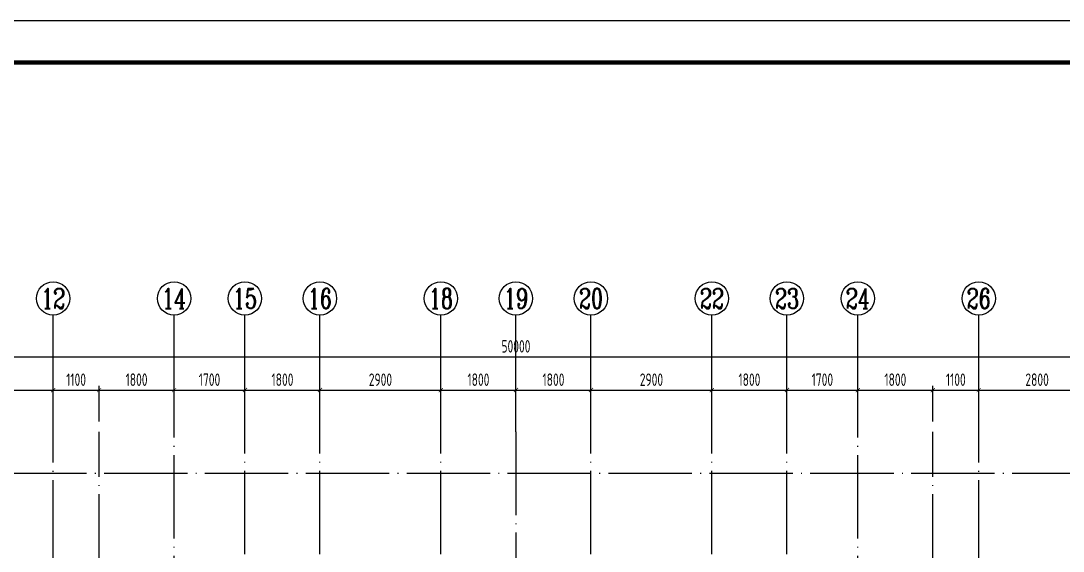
# Model space of a CAD drawing. Extents: x -812054 to 22247, y -644080 to 1003627.
# Drawn here: x -354419 to -329419, y -140194 to -127469 of the extents above; entities that cross this region are included whole.
import ezdxf
from ezdxf.enums import TextEntityAlignment as Align

# ---------------------------------------------------------------- set-up
doc = ezdxf.new("R2010")
doc.units = 0
doc.header["$LTSCALE"] = 1000
doc.linetypes.add('DOTE', pattern=[2.42, 2, -0.2, 0.02, -0.2])
doc.layers.get('0').update_dxf_attribs({"linetype": 'CONTINUOUS'})
doc.layers.get('DEFPOINTS').update_dxf_attribs({"linetype": 'CONTINUOUS'})
for name, color, linetype in [('-TK', 7, 'CONTINUOUS'), ('A-AXIS', 1, 'CONTINUOUS'), ('A-DOTE', 10, 'DOTE'), ('AXIS_NUM', 7, 'CONTINUOUS'), ('S-Y一般标注', 3, 'CONTINUOUS')]:
    doc.layers.add(name, color=color, linetype=linetype)
doc.styles.add('TSSD_Axis', font='complex.shx', dxfattribs={"width": 0.7, "bigfont": 'hztxt.shx'})
doc.styles.add('TSSD_DIMENSION', font='Tssdeng.shx', dxfattribs={"width": 0.7, "bigfont": 'tssdchn.shx'})
doc.dimstyles.new('TSSD_100_100', dxfattribs={"dimtxt": 300, "dimasz": 100, "dimexe": 100, "dimexo": 250, "dimgap": 100, "dimtad": 1, "dimdec": 0, "dimzin": 0, "dimdsep": 46, "dimtxsty": 'TSSD_DIMENSION', "dimblk": 'ARCHTICK', "dimcen": 0, "dimdle": 100, "dimclrt": 7, "dimadec": 0, "dimazin": 0, "dimtfac": 1, "dimtdec": 0, "dimtix": 1, "dimtmove": 2, "dimatfit": 3, "dimldrblk": 'ARCHTICK', "dimfxl": 1, "dimtolj": 1, "dimtzin": 0, "dimarcsym": 0})

# ---------------------------------------------------------------- blocks, each defined once
blk = doc.blocks.new('ts_axno')
at = {"color": 0, "linetype": 'ByBlock', "lineweight": -2}
blk.add_circle((0, 0), 0.5, dxfattribs=at)
at = {"color": 0, "linetype": 'ByBlock', "lineweight": -2, "style": 'TSSD_Axis', "width": 0.7}
blk.add_attdef('A', text='', height=0.6, dxfattribs=at).set_placement((0, 0), align=Align.MIDDLE_CENTER)
blk = doc.blocks.new('_ArchTick')
at = {"color": 0, "linetype": 'ByBlock', "const_width": 0.15}
blk.add_lwpolyline([(-0.5, -0.5), (0.5, 0.5)], dxfattribs=at)
blk = doc.blocks.new('*D344')
at = {"layer": 'DEFPOINTS', "color": 0, "transparency": 16777216}
for p in [(222039, 82604), (219239, 81604), (222039, 81604)]:
    blk.add_point(p, dxfattribs=at)
at = {"layer": 'S-Y一般标注', "color": 0, "lineweight": -2, "transparency": 16777216}
for p, q in [((219139, 82604), (222139, 82604)), ((219239, 81854), (219239, 82704)), ((222039, 81854), (222039, 82704))]:
    blk.add_line(p, q, dxfattribs=at)
at = {"layer": 'S-Y一般标注', "color": 0, "lineweight": -2, "transparency": 16777216, "xscale": 100, "yscale": 100, "zscale": 100, "rotation": 180}
blk.add_blockref('_ArchTick', (219239, 82604), dxfattribs=at)
at = {"layer": 'S-Y一般标注', "color": 0, "lineweight": -2, "transparency": 16777216, "xscale": 100, "yscale": 100, "zscale": 100}
blk.add_blockref('_ArchTick', (222039, 82604), dxfattribs=at)
at = {"layer": 'S-Y一般标注', "color": 7, "transparency": 16777216, "insert": (220639, 82854), "char_height": 300, "attachment_point": 5, "style": 'TSSD_DIMENSION'}
blk.add_mtext('\\A1;2800', dxfattribs=at)
blk = doc.blocks.new('*D345')
at = {"layer": 'DEFPOINTS', "color": 0, "transparency": 16777216}
for p in [(223139, 82604), (222039, 81604), (223139, 81604)]:
    blk.add_point(p, dxfattribs=at)
at = {"layer": 'S-Y一般标注', "color": 0, "lineweight": -2, "transparency": 16777216}
for p, q in [((221939, 82604), (223239, 82604)), ((222039, 81854), (222039, 82704)), ((223139, 81854), (223139, 82704))]:
    blk.add_line(p, q, dxfattribs=at)
at = {"layer": 'S-Y一般标注', "color": 0, "lineweight": -2, "transparency": 16777216, "xscale": 100, "yscale": 100, "zscale": 100, "rotation": 180}
blk.add_blockref('_ArchTick', (222039, 82604), dxfattribs=at)
at = {"layer": 'S-Y一般标注', "color": 0, "lineweight": -2, "transparency": 16777216, "xscale": 100, "yscale": 100, "zscale": 100}
blk.add_blockref('_ArchTick', (223139, 82604), dxfattribs=at)
at = {"layer": 'S-Y一般标注', "color": 7, "transparency": 16777216, "insert": (222589, 82854), "char_height": 300, "attachment_point": 5, "style": 'TSSD_DIMENSION'}
blk.add_mtext('\\A1;1100', dxfattribs=at)
blk = doc.blocks.new('*D346')
at = {"layer": 'DEFPOINTS', "color": 0, "transparency": 16777216}
for p in [(226639, 82604), (224939, 81604), (226639, 81604)]:
    blk.add_point(p, dxfattribs=at)
at = {"layer": 'S-Y一般标注', "color": 0, "lineweight": -2, "transparency": 16777216}
for p, q in [((224839, 82604), (226739, 82604)), ((224939, 81854), (224939, 82704)), ((226639, 81854), (226639, 82704))]:
    blk.add_line(p, q, dxfattribs=at)
at = {"layer": 'S-Y一般标注', "color": 0, "lineweight": -2, "transparency": 16777216, "xscale": 100, "yscale": 100, "zscale": 100, "rotation": 180}
blk.add_blockref('_ArchTick', (224939, 82604), dxfattribs=at)
at = {"layer": 'S-Y一般标注', "color": 0, "lineweight": -2, "transparency": 16777216, "xscale": 100, "yscale": 100, "zscale": 100}
blk.add_blockref('_ArchTick', (226639, 82604), dxfattribs=at)
at = {"layer": 'S-Y一般标注', "color": 7, "transparency": 16777216, "insert": (225789, 82854), "char_height": 300, "attachment_point": 5, "style": 'TSSD_DIMENSION'}
blk.add_mtext('\\A1;1700', dxfattribs=at)
blk = doc.blocks.new('*D347')
at = {"layer": 'DEFPOINTS', "color": 0, "transparency": 16777216}
for p in [(228439, 82604), (226639, 81604), (228439, 81604)]:
    blk.add_point(p, dxfattribs=at)
at = {"layer": 'S-Y一般标注', "color": 0, "lineweight": -2, "transparency": 16777216}
for p, q in [((226539, 82604), (228539, 82604)), ((226639, 81854), (226639, 82704)), ((228439, 81854), (228439, 82704))]:
    blk.add_line(p, q, dxfattribs=at)
at = {"layer": 'S-Y一般标注', "color": 0, "lineweight": -2, "transparency": 16777216, "xscale": 100, "yscale": 100, "zscale": 100, "rotation": 180}
blk.add_blockref('_ArchTick', (226639, 82604), dxfattribs=at)
at = {"layer": 'S-Y一般标注', "color": 0, "lineweight": -2, "transparency": 16777216, "xscale": 100, "yscale": 100, "zscale": 100}
blk.add_blockref('_ArchTick', (228439, 82604), dxfattribs=at)
at = {"layer": 'S-Y一般标注', "color": 7, "transparency": 16777216, "insert": (227539, 82854), "char_height": 300, "attachment_point": 5, "style": 'TSSD_DIMENSION'}
blk.add_mtext('\\A1;1800', dxfattribs=at)
blk = doc.blocks.new('*D348')
at = {"layer": 'DEFPOINTS', "color": 0, "transparency": 16777216}
for p in [(231339, 82604), (228439, 81604), (231339, 81604)]:
    blk.add_point(p, dxfattribs=at)
at = {"layer": 'S-Y一般标注', "color": 0, "lineweight": -2, "transparency": 16777216}
for p, q in [((228339, 82604), (231439, 82604)), ((228439, 81854), (228439, 82704)), ((231339, 81854), (231339, 82704))]:
    blk.add_line(p, q, dxfattribs=at)
at = {"layer": 'S-Y一般标注', "color": 0, "lineweight": -2, "transparency": 16777216, "xscale": 100, "yscale": 100, "zscale": 100, "rotation": 180}
blk.add_blockref('_ArchTick', (228439, 82604), dxfattribs=at)
at = {"layer": 'S-Y一般标注', "color": 0, "lineweight": -2, "transparency": 16777216, "xscale": 100, "yscale": 100, "zscale": 100}
blk.add_blockref('_ArchTick', (231339, 82604), dxfattribs=at)
at = {"layer": 'S-Y一般标注', "color": 7, "transparency": 16777216, "insert": (229889, 82854), "char_height": 300, "attachment_point": 5, "style": 'TSSD_DIMENSION'}
blk.add_mtext('\\A1;2900', dxfattribs=at)
blk = doc.blocks.new('*D349')
at = {"layer": 'DEFPOINTS', "color": 0, "transparency": 16777216}
for p in [(233139, 82604), (231339, 81604), (233139, 81604)]:
    blk.add_point(p, dxfattribs=at)
at = {"layer": 'S-Y一般标注', "color": 0, "lineweight": -2, "transparency": 16777216}
for p, q in [((231239, 82604), (233239, 82604)), ((231339, 81854), (231339, 82704)), ((233139, 81854), (233139, 82704))]:
    blk.add_line(p, q, dxfattribs=at)
at = {"layer": 'S-Y一般标注', "color": 0, "lineweight": -2, "transparency": 16777216, "xscale": 100, "yscale": 100, "zscale": 100, "rotation": 180}
blk.add_blockref('_ArchTick', (231339, 82604), dxfattribs=at)
at = {"layer": 'S-Y一般标注', "color": 0, "lineweight": -2, "transparency": 16777216, "xscale": 100, "yscale": 100, "zscale": 100}
blk.add_blockref('_ArchTick', (233139, 82604), dxfattribs=at)
at = {"layer": 'S-Y一般标注', "color": 7, "transparency": 16777216, "insert": (232239, 82854), "char_height": 300, "attachment_point": 5, "style": 'TSSD_DIMENSION'}
blk.add_mtext('\\A1;1800', dxfattribs=at)
blk = doc.blocks.new('*D350')
at = {"layer": 'DEFPOINTS', "color": 0, "transparency": 16777216}
for p in [(234939, 82604), (233139, 81604), (234939, 81604)]:
    blk.add_point(p, dxfattribs=at)
at = {"layer": 'S-Y一般标注', "color": 0, "lineweight": -2, "transparency": 16777216}
for p, q in [((233039, 82604), (235039, 82604)), ((233139, 81854), (233139, 82704)), ((234939, 81854), (234939, 82704))]:
    blk.add_line(p, q, dxfattribs=at)
at = {"layer": 'S-Y一般标注', "color": 0, "lineweight": -2, "transparency": 16777216, "xscale": 100, "yscale": 100, "zscale": 100, "rotation": 180}
blk.add_blockref('_ArchTick', (233139, 82604), dxfattribs=at)
at = {"layer": 'S-Y一般标注', "color": 0, "lineweight": -2, "transparency": 16777216, "xscale": 100, "yscale": 100, "zscale": 100}
blk.add_blockref('_ArchTick', (234939, 82604), dxfattribs=at)
at = {"layer": 'S-Y一般标注', "color": 7, "transparency": 16777216, "insert": (234039, 82854), "char_height": 300, "attachment_point": 5, "style": 'TSSD_DIMENSION'}
blk.add_mtext('\\A1;1800', dxfattribs=at)
blk = doc.blocks.new('*D351')
at = {"layer": 'DEFPOINTS', "color": 0, "transparency": 16777216}
for p in [(237839, 82604), (234939, 81604), (237839, 81604)]:
    blk.add_point(p, dxfattribs=at)
at = {"layer": 'S-Y一般标注', "color": 0, "lineweight": -2, "transparency": 16777216}
for p, q in [((234839, 82604), (237939, 82604)), ((234939, 81854), (234939, 82704)), ((237839, 81854), (237839, 82704))]:
    blk.add_line(p, q, dxfattribs=at)
at = {"layer": 'S-Y一般标注', "color": 0, "lineweight": -2, "transparency": 16777216, "xscale": 100, "yscale": 100, "zscale": 100, "rotation": 180}
blk.add_blockref('_ArchTick', (234939, 82604), dxfattribs=at)
at = {"layer": 'S-Y一般标注', "color": 0, "lineweight": -2, "transparency": 16777216, "xscale": 100, "yscale": 100, "zscale": 100}
blk.add_blockref('_ArchTick', (237839, 82604), dxfattribs=at)
at = {"layer": 'S-Y一般标注', "color": 7, "transparency": 16777216, "insert": (236389, 82854), "char_height": 300, "attachment_point": 5, "style": 'TSSD_DIMENSION'}
blk.add_mtext('\\A1;2900', dxfattribs=at)
blk = doc.blocks.new('*D352')
at = {"layer": 'DEFPOINTS', "color": 0, "transparency": 16777216}
for p in [(239639, 82604), (237839, 81604), (239639, 81604)]:
    blk.add_point(p, dxfattribs=at)
at = {"layer": 'S-Y一般标注', "color": 0, "lineweight": -2, "transparency": 16777216}
for p, q in [((237739, 82604), (239739, 82604)), ((237839, 81854), (237839, 82704)), ((239639, 81854), (239639, 82704))]:
    blk.add_line(p, q, dxfattribs=at)
at = {"layer": 'S-Y一般标注', "color": 0, "lineweight": -2, "transparency": 16777216, "xscale": 100, "yscale": 100, "zscale": 100, "rotation": 180}
blk.add_blockref('_ArchTick', (237839, 82604), dxfattribs=at)
at = {"layer": 'S-Y一般标注', "color": 0, "lineweight": -2, "transparency": 16777216, "xscale": 100, "yscale": 100, "zscale": 100}
blk.add_blockref('_ArchTick', (239639, 82604), dxfattribs=at)
at = {"layer": 'S-Y一般标注', "color": 7, "transparency": 16777216, "insert": (238739, 82854), "char_height": 300, "attachment_point": 5, "style": 'TSSD_DIMENSION'}
blk.add_mtext('\\A1;1800', dxfattribs=at)
blk = doc.blocks.new('*D353')
at = {"layer": 'DEFPOINTS', "color": 0, "transparency": 16777216}
for p in [(241339, 82604), (239639, 81604), (241339, 81604)]:
    blk.add_point(p, dxfattribs=at)
at = {"layer": 'S-Y一般标注', "color": 0, "lineweight": -2, "transparency": 16777216}
for p, q in [((239539, 82604), (241439, 82604)), ((239639, 81854), (239639, 82704)), ((241339, 81854), (241339, 82704))]:
    blk.add_line(p, q, dxfattribs=at)
at = {"layer": 'S-Y一般标注', "color": 0, "lineweight": -2, "transparency": 16777216, "xscale": 100, "yscale": 100, "zscale": 100, "rotation": 180}
blk.add_blockref('_ArchTick', (239639, 82604), dxfattribs=at)
at = {"layer": 'S-Y一般标注', "color": 0, "lineweight": -2, "transparency": 16777216, "xscale": 100, "yscale": 100, "zscale": 100}
blk.add_blockref('_ArchTick', (241339, 82604), dxfattribs=at)
at = {"layer": 'S-Y一般标注', "color": 7, "transparency": 16777216, "insert": (240489, 82854), "char_height": 300, "attachment_point": 5, "style": 'TSSD_DIMENSION'}
blk.add_mtext('\\A1;1700', dxfattribs=at)
blk = doc.blocks.new('*D354')
at = {"layer": 'DEFPOINTS', "color": 0, "transparency": 16777216}
for p in [(244239, 82604), (243139, 81604), (244239, 81604)]:
    blk.add_point(p, dxfattribs=at)
at = {"layer": 'S-Y一般标注', "color": 0, "lineweight": -2, "transparency": 16777216}
for p, q in [((243039, 82604), (244339, 82604)), ((243139, 81854), (243139, 82704)), ((244239, 81854), (244239, 82704))]:
    blk.add_line(p, q, dxfattribs=at)
at = {"layer": 'S-Y一般标注', "color": 0, "lineweight": -2, "transparency": 16777216, "xscale": 100, "yscale": 100, "zscale": 100, "rotation": 180}
blk.add_blockref('_ArchTick', (243139, 82604), dxfattribs=at)
at = {"layer": 'S-Y一般标注', "color": 0, "lineweight": -2, "transparency": 16777216, "xscale": 100, "yscale": 100, "zscale": 100}
blk.add_blockref('_ArchTick', (244239, 82604), dxfattribs=at)
at = {"layer": 'S-Y一般标注', "color": 7, "transparency": 16777216, "insert": (243689, 82854), "char_height": 300, "attachment_point": 5, "style": 'TSSD_DIMENSION'}
blk.add_mtext('\\A1;1100', dxfattribs=at)
blk = doc.blocks.new('*D355')
at = {"layer": 'DEFPOINTS', "color": 0, "transparency": 16777216}
for p in [(247039, 82604), (244239, 81604), (247039, 81604)]:
    blk.add_point(p, dxfattribs=at)
at = {"layer": 'S-Y一般标注', "color": 0, "lineweight": -2, "transparency": 16777216}
for p, q in [((244139, 82604), (247139, 82604)), ((244239, 81854), (244239, 82704)), ((247039, 81854), (247039, 82704))]:
    blk.add_line(p, q, dxfattribs=at)
at = {"layer": 'S-Y一般标注', "color": 0, "lineweight": -2, "transparency": 16777216, "xscale": 100, "yscale": 100, "zscale": 100, "rotation": 180}
blk.add_blockref('_ArchTick', (244239, 82604), dxfattribs=at)
at = {"layer": 'S-Y一般标注', "color": 0, "lineweight": -2, "transparency": 16777216, "xscale": 100, "yscale": 100, "zscale": 100}
blk.add_blockref('_ArchTick', (247039, 82604), dxfattribs=at)
at = {"layer": 'S-Y一般标注', "color": 7, "transparency": 16777216, "insert": (245639, 82854), "char_height": 300, "attachment_point": 5, "style": 'TSSD_DIMENSION'}
blk.add_mtext('\\A1;2800', dxfattribs=at)
blk = doc.blocks.new('*D361')
at = {"layer": 'DEFPOINTS', "color": 0, "transparency": 16777216}
for p in [(258139, 83404), (208139, 81604), (258139, 81604)]:
    blk.add_point(p, dxfattribs=at)
at = {"layer": 'S-Y一般标注', "color": 0, "lineweight": -2, "transparency": 16777216}
for p, q in [((208139, 81854), (208139, 83504)), ((258139, 81854), (258139, 83504)), ((208039, 83404), (258239, 83404))]:
    blk.add_line(p, q, dxfattribs=at)
at = {"layer": 'S-Y一般标注', "color": 0, "lineweight": -2, "transparency": 16777216, "xscale": 100, "yscale": 100, "zscale": 100, "rotation": 180}
blk.add_blockref('_ArchTick', (208139, 83404), dxfattribs=at)
at = {"layer": 'S-Y一般标注', "color": 0, "lineweight": -2, "transparency": 16777216, "xscale": 100, "yscale": 100, "zscale": 100}
blk.add_blockref('_ArchTick', (258139, 83404), dxfattribs=at)
at = {"layer": 'S-Y一般标注', "color": 7, "transparency": 16777216, "insert": (233139, 83654), "char_height": 300, "attachment_point": 5, "style": 'TSSD_DIMENSION'}
blk.add_mtext('\\A1;50000', dxfattribs=at)
blk = doc.blocks.new('*D375')
at = {"layer": 'DEFPOINTS', "color": 0, "transparency": 16777216}
for p in [(224939, 82604), (223139, 81604), (224939, 81604)]:
    blk.add_point(p, dxfattribs=at)
at = {"layer": 'S-Y一般标注', "color": 0, "lineweight": -2, "transparency": 16777216}
for p, q in [((223039, 82604), (225039, 82604)), ((223139, 81854), (223139, 82704)), ((224939, 81854), (224939, 82704))]:
    blk.add_line(p, q, dxfattribs=at)
at = {"layer": 'S-Y一般标注', "color": 0, "lineweight": -2, "transparency": 16777216, "xscale": 100, "yscale": 100, "zscale": 100, "rotation": 180}
blk.add_blockref('_ArchTick', (223139, 82604), dxfattribs=at)
at = {"layer": 'S-Y一般标注', "color": 0, "lineweight": -2, "transparency": 16777216, "xscale": 100, "yscale": 100, "zscale": 100}
blk.add_blockref('_ArchTick', (224939, 82604), dxfattribs=at)
at = {"layer": 'S-Y一般标注', "color": 7, "transparency": 16777216, "insert": (224039, 82854), "char_height": 300, "attachment_point": 5, "style": 'TSSD_DIMENSION'}
blk.add_mtext('\\A1;1800', dxfattribs=at)
blk = doc.blocks.new('*D376')
at = {"layer": 'DEFPOINTS', "color": 0, "transparency": 16777216}
for p in [(243139, 82604), (241339, 81604), (243139, 81604)]:
    blk.add_point(p, dxfattribs=at)
at = {"layer": 'S-Y一般标注', "color": 0, "lineweight": -2, "transparency": 16777216}
for p, q in [((241239, 82604), (243239, 82604)), ((241339, 81854), (241339, 82704)), ((243139, 81854), (243139, 82704))]:
    blk.add_line(p, q, dxfattribs=at)
at = {"layer": 'S-Y一般标注', "color": 0, "lineweight": -2, "transparency": 16777216, "xscale": 100, "yscale": 100, "zscale": 100, "rotation": 180}
blk.add_blockref('_ArchTick', (241339, 82604), dxfattribs=at)
at = {"layer": 'S-Y一般标注', "color": 0, "lineweight": -2, "transparency": 16777216, "xscale": 100, "yscale": 100, "zscale": 100}
blk.add_blockref('_ArchTick', (243139, 82604), dxfattribs=at)
at = {"layer": 'S-Y一般标注', "color": 7, "transparency": 16777216, "insert": (242239, 82854), "char_height": 300, "attachment_point": 5, "style": 'TSSD_DIMENSION'}
blk.add_mtext('\\A1;1800', dxfattribs=at)
blk = doc.blocks.new('A1')
blk.add_lwpolyline([(0, 59400), (0, 0), (84100, 0), (84100, 59400)], close=True)
at = {"const_width": 100}
blk.add_lwpolyline([(2500, 58400), (2500, 1000), (83100, 1000), (83100, 58400)], close=True, dxfattribs=at)
blk = doc.blocks.new('20210812.03353967')
at = {"layer": 'A-AXIS'}
for p, q in [((-200670.9, -43152.1), (-200670.9, -40352.1)), ((-197770.9, -43152.1), (-197770.9, -40352.1)), ((-196070.9, -43152.1), (-196070.9, -40352.1)), ((-194270.9, -43152.1), (-194270.9, -40352.1)), ((-191370.9, -43152.1), (-191370.9, -40352.1)), ((-189570.9, -43152.1), (-189570.9, -40352.1)), ((-187770.9, -43152.1), (-187770.9, -40352.1)), ((-184870.9, -43152.1), (-184870.9, -40352.1)), ((-183070.9, -43152.1), (-183070.9, -40352.1)), ((-181370.9, -43152.1), (-181370.9, -40352.1)), ((-178470.9, -43152.1), (-178470.9, -40352.1))]:
    blk.add_line(p, q, dxfattribs=at)
at = {"layer": 'A-DOTE'}
for p, q in [((-200670.9, -51151.8), (-200670.9, -43152.1)), ((-199570.9, -46652.1), (-199570.9, -43152.1)), ((-197770.9, -50552.1), (-197770.9, -43152.1)), ((-196070.9, -53352.1), (-196070.9, -43152.1)), ((-194270.9, -53352.1), (-194270.9, -43152.1)), ((-191370.9, -53352.1), (-191370.9, -43152.1)), ((-189570.9, -43152.1), (-189570.9, -60652.1)), ((-187770.9, -53352.1), (-187770.9, -43152.1)), ((-184870.9, -53352.1), (-184870.9, -43152.1)), ((-183070.9, -53352.1), (-183070.9, -43152.1)), ((-181370.9, -50552.1), (-181370.9, -43152.1)), ((-179570.9, -46652.1), (-179570.9, -43152.1)), ((-178470.9, -51151.8), (-178470.9, -43152.1)), ((-163570.9, -44152.1), (-216570.9, -44152.1))]:
    blk.add_line(p, q, dxfattribs=at)
at = {"layer": 'A-AXIS'}
ref = blk.add_blockref('ts_axno', (-200670.9, -39952.1), dxfattribs=dict(at, xscale=800, yscale=800, zscale=800))
ref.add_attrib('7', '12', dxfattribs={"layer": 'AXIS_NUM', "height": 480, "style": 'TSSD_Axis', "width": 0.7}).set_placement((-200670.9, -39952.1), align=Align.MIDDLE_CENTER)
ref = blk.add_blockref('ts_axno', (-197770.9, -39952.1), dxfattribs=dict(at, xscale=800, yscale=800, zscale=800))
ref.add_attrib('8', '14', dxfattribs={"layer": 'AXIS_NUM', "height": 480, "style": 'TSSD_Axis', "width": 0.7}).set_placement((-197770.9, -39952.1), align=Align.MIDDLE_CENTER)
ref = blk.add_blockref('ts_axno', (-196070.9, -39952.1), dxfattribs=dict(at, xscale=800, yscale=800, zscale=800))
ref.add_attrib('9', '15', dxfattribs={"layer": 'AXIS_NUM', "height": 480, "style": 'TSSD_Axis', "width": 0.7}).set_placement((-196070.9, -39952.1), align=Align.MIDDLE_CENTER)
ref = blk.add_blockref('ts_axno', (-194270.9, -39952.1), dxfattribs=dict(at, xscale=800, yscale=800, zscale=800))
ref.add_attrib('10', '16', dxfattribs={"layer": 'AXIS_NUM', "height": 480, "style": 'TSSD_Axis', "width": 0.7}).set_placement((-194270.9, -39952.1), align=Align.MIDDLE_CENTER)
ref = blk.add_blockref('ts_axno', (-191370.9, -39952.1), dxfattribs=dict(at, xscale=800, yscale=800, zscale=800))
ref.add_attrib('11', '18', dxfattribs={"layer": 'AXIS_NUM', "height": 480, "style": 'TSSD_Axis', "width": 0.7}).set_placement((-191370.9, -39952.1), align=Align.MIDDLE_CENTER)
ref = blk.add_blockref('ts_axno', (-189570.9, -39952.1), dxfattribs=dict(at, xscale=800, yscale=800, zscale=800))
ref.add_attrib('12', '19', dxfattribs={"layer": 'AXIS_NUM', "height": 480, "style": 'TSSD_Axis', "width": 0.7}).set_placement((-189570.9, -39952.1), align=Align.MIDDLE_CENTER)
ref = blk.add_blockref('ts_axno', (-187770.9, -39952.1), dxfattribs=dict(at, xscale=800, yscale=800, zscale=800))
ref.add_attrib('13', '20', dxfattribs={"layer": 'AXIS_NUM', "height": 480, "style": 'TSSD_Axis', "width": 0.7}).set_placement((-187770.9, -39952.1), align=Align.MIDDLE_CENTER)
ref = blk.add_blockref('ts_axno', (-184870.9, -39952.1), dxfattribs=dict(at, xscale=800, yscale=800, zscale=800))
ref.add_attrib('14', '22', dxfattribs={"layer": 'AXIS_NUM', "height": 480, "style": 'TSSD_Axis', "width": 0.7}).set_placement((-184870.9, -39952.1), align=Align.MIDDLE_CENTER)
ref = blk.add_blockref('ts_axno', (-183070.9, -39952.1), dxfattribs=dict(at, xscale=800, yscale=800, zscale=800))
ref.add_attrib('15', '23', dxfattribs={"layer": 'AXIS_NUM', "height": 480, "style": 'TSSD_Axis', "width": 0.7}).set_placement((-183070.9, -39952.1), align=Align.MIDDLE_CENTER)
ref = blk.add_blockref('ts_axno', (-181370.9, -39952.1), dxfattribs=dict(at, xscale=800, yscale=800, zscale=800))
ref.add_attrib('16', '24', dxfattribs={"layer": 'AXIS_NUM', "height": 480, "style": 'TSSD_Axis', "width": 0.7}).set_placement((-181370.9, -39952.1), align=Align.MIDDLE_CENTER)
ref = blk.add_blockref('ts_axno', (-178470.9, -39952.1), dxfattribs=dict(at, xscale=800, yscale=800, zscale=800))
ref.add_attrib('17', '26', dxfattribs={"layer": 'AXIS_NUM', "height": 480, "style": 'TSSD_Axis', "width": 0.7}).set_placement((-178470.9, -39952.1), align=Align.MIDDLE_CENTER)
at = {"layer": 'S-Y一般标注'}
for base, p1, p2, picture, middle in [((-164570.9, -41352.1), (-214570.9, -43152.1), (-164570.9, -43152.1), '*D361', (-189570.9, -41102.1)), ((-200670.9, -42152.1), (-203470.9, -43152.1), (-200670.9, -43152.1), '*D344', (-202070.9, -41902.1)), ((-199570.9, -42152.1), (-200670.9, -43152.1), (-199570.9, -43152.1), '*D345', (-200120.9, -41902.1)), ((-197770.9, -42152.1), (-199570.9, -43152.1), (-197770.9, -43152.1), '*D375', (-198670.9, -41902.1)), ((-196070.9, -42152.1), (-197770.9, -43152.1), (-196070.9, -43152.1), '*D346', (-196920.9, -41902.1)), ((-194270.9, -42152.1), (-196070.9, -43152.1), (-194270.9, -43152.1), '*D347', (-195170.9, -41902.1)), ((-191370.9, -42152.1), (-194270.9, -43152.1), (-191370.9, -43152.1), '*D348', (-192820.9, -41902.1)), ((-189570.9, -42152.1), (-191370.9, -43152.1), (-189570.9, -43152.1), '*D349', (-190470.9, -41902.1)), ((-187770.9, -42152.1), (-189570.9, -43152.1), (-187770.9, -43152.1), '*D350', (-188670.9, -41902.1)), ((-184870.9, -42152.1), (-187770.9, -43152.1), (-184870.9, -43152.1), '*D351', (-186320.9, -41902.1)), ((-183070.9, -42152.1), (-184870.9, -43152.1), (-183070.9, -43152.1), '*D352', (-183970.9, -41902.1)), ((-181370.9, -42152.1), (-183070.9, -43152.1), (-181370.9, -43152.1), '*D353', (-182220.9, -41902.1)), ((-179570.9, -42152.1), (-181370.9, -43152.1), (-179570.9, -43152.1), '*D376', (-180470.9, -41902.1)), ((-178470.9, -42152.1), (-179570.9, -43152.1), (-178470.9, -43152.1), '*D354', (-179020.9, -41902.1)), ((-175670.9, -42152.1), (-178470.9, -43152.1), (-175670.9, -43152.1), '*D355', (-177070.9, -41902.1))]:
    dim = blk.add_linear_dim(base=base, p1=p1, p2=p2, dimstyle='TSSD_100_100', dxfattribs=at)
    dim.commit()
    dim.dimension.update_dxf_attribs({"geometry": picture, "text_midpoint": middle, "insert": (-422709.7, -124756.3)})

msp = doc.modelspace()

# ---------------------------------------------------------------- block references
at = {"layer": '-TK'}
msp.add_blockref('A1', (-383402.98, -186869.25), dxfattribs=at)
at = {"layer": 'A-DOTE'}
msp.add_blockref('20210812.03353967', (-152972.68, -94177.45), dxfattribs=at)

doc.saveas('drawing.dxf')
